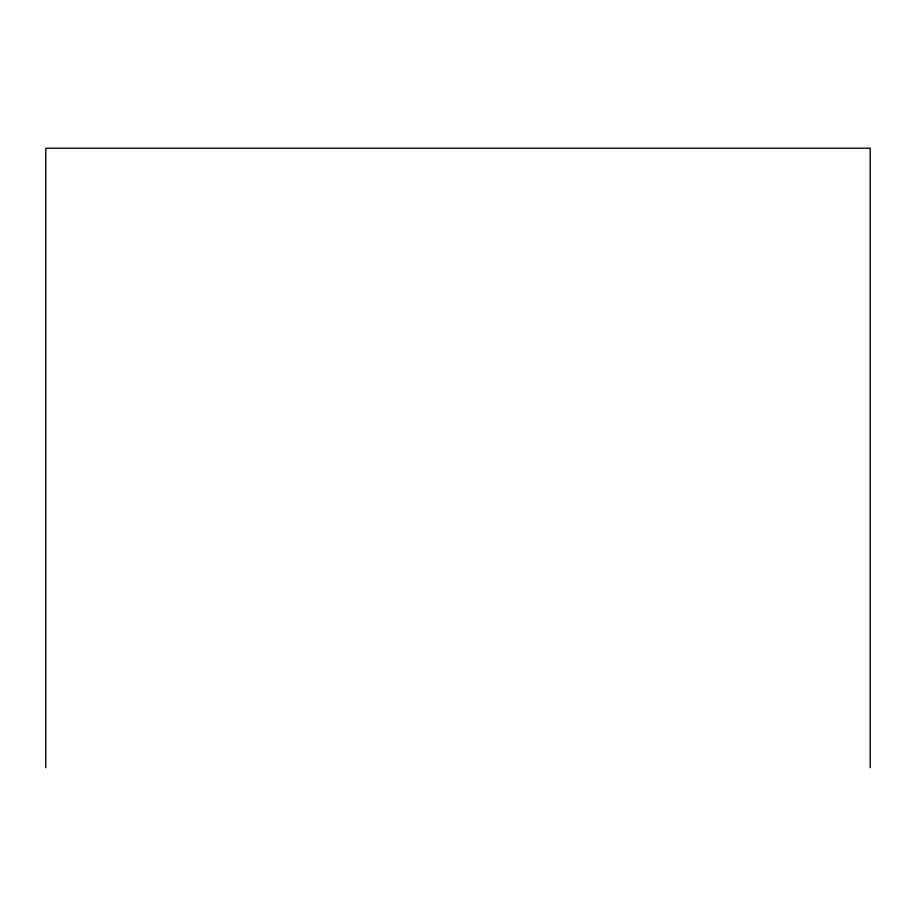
<?xml version="1.0" encoding="UTF-8"?>
<svg xmlns="http://www.w3.org/2000/svg" width="916" height="916" viewBox="0 0 916 916"><rect width="100%" height="100%" fill="white"/><g stroke="black" fill="none" stroke-linecap="round" stroke-linejoin="round"><path stroke-width="1.37" d="M870.2 767.768L870.2 148.232L45.8 148.232L45.8 767.768"/></g></svg>
